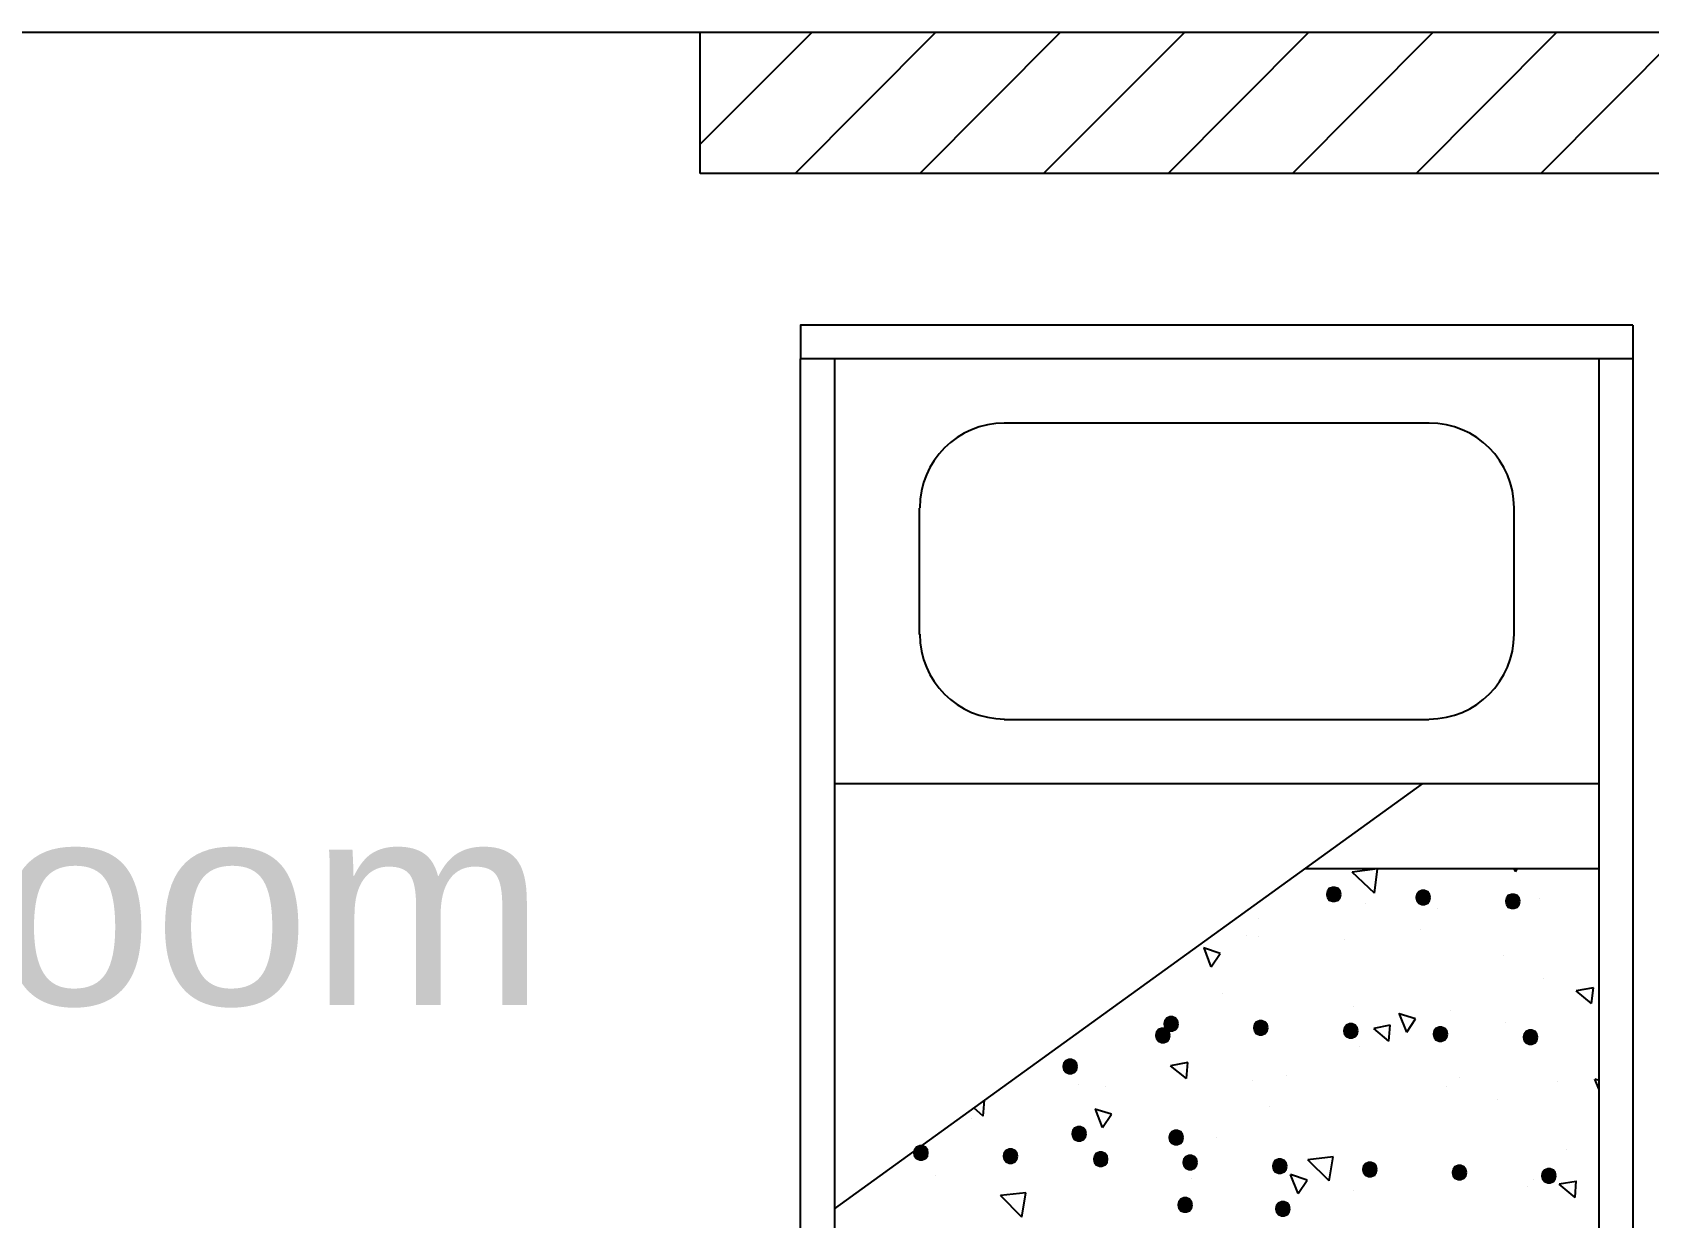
# Model space of a CAD drawing. Header units: millimetres. Extents: x 43 to 258, y 87 to 343.
# Drawn here: x 151.52 to 178.46, y 296.1 to 315.85 of the extents above; entities that cross this region are included whole.
import ezdxf

# ---------------------------------------------------------------- set-up
doc = ezdxf.new("R2010")
doc.units = ezdxf.units.MM
doc.header["$MEASUREMENT"] = 0
doc.layers.get('0').update_dxf_attribs({"linetype": 'CONTINUOUS'})
doc.styles.add('Arial$001H0', font='')
doc.styles.get('Arial$001H0').set_extended_font_data('Arial')

msp = doc.modelspace()

# ---------------------------------------------------------------- hatches: boundary and pattern name
at = {"true_color": 0x767676}
for points in [[(173.33, 301.487), (173.32, 301.54), (173.288, 301.583), (173.235, 301.604), (173.193, 301.604), (173.14, 301.583), (173.108, 301.54), (173.097, 301.487), (173.108, 301.434), (173.14, 301.392), (173.193, 301.371), (173.235, 301.371), (173.288, 301.392), (173.32, 301.434)], [(174.823, 301.434), (174.812, 301.487), (174.78, 301.53), (174.727, 301.551), (174.685, 301.551), (174.632, 301.53), (174.6, 301.487), (174.59, 301.434), (174.6, 301.382), (174.632, 301.339), (174.685, 301.318), (174.727, 301.318), (174.78, 301.339), (174.812, 301.382)], [(176.315, 301.371), (176.304, 301.424), (176.272, 301.466), (176.22, 301.487), (176.177, 301.487), (176.124, 301.466), (176.093, 301.424), (176.082, 301.371), (176.093, 301.318), (176.124, 301.276), (176.177, 301.255), (176.22, 301.255), (176.272, 301.276), (176.304, 301.318)], [(170.621, 299.328), (170.61, 299.381), (170.579, 299.424), (170.526, 299.445), (170.483, 299.445), (170.43, 299.424), (170.399, 299.381), (170.388, 299.328), (170.399, 299.275), (170.43, 299.233), (170.483, 299.212), (170.526, 299.212), (170.579, 299.233), (170.61, 299.275)], [(172.113, 299.265), (172.103, 299.318), (172.071, 299.36), (172.018, 299.381), (171.976, 299.381), (171.923, 299.36), (171.891, 299.318), (171.88, 299.265), (171.891, 299.212), (171.923, 299.17), (171.976, 299.148), (172.018, 299.148), (172.071, 299.17), (172.103, 299.212)], [(173.616, 299.212), (173.605, 299.265), (173.574, 299.307), (173.521, 299.328), (173.478, 299.328), (173.426, 299.307), (173.394, 299.265), (173.383, 299.212), (173.394, 299.159), (173.426, 299.117), (173.478, 299.096), (173.521, 299.096), (173.574, 299.117), (173.605, 299.159)], [(170.483, 299.138), (170.473, 299.191), (170.441, 299.233), (170.388, 299.254), (170.346, 299.254), (170.293, 299.233), (170.261, 299.191), (170.251, 299.138), (170.261, 299.085), (170.293, 299.043), (170.346, 299.021), (170.388, 299.021), (170.441, 299.043), (170.473, 299.085)], [(175.108, 299.159), (175.098, 299.212), (175.066, 299.254), (175.013, 299.275), (174.971, 299.275), (174.918, 299.254), (174.886, 299.212), (174.875, 299.159), (174.886, 299.106), (174.918, 299.064), (174.971, 299.043), (175.013, 299.043), (175.066, 299.064), (175.098, 299.106)], [(176.611, 299.106), (176.601, 299.159), (176.569, 299.201), (176.516, 299.223), (176.474, 299.223), (176.421, 299.201), (176.389, 299.159), (176.378, 299.106), (176.389, 299.053), (176.421, 299.011), (176.474, 298.99), (176.516, 298.99), (176.569, 299.011), (176.601, 299.053)], [(168.938, 298.619), (168.928, 298.672), (168.896, 298.715), (168.843, 298.736), (168.801, 298.736), (168.748, 298.715), (168.716, 298.672), (168.705, 298.619), (168.716, 298.566), (168.748, 298.524), (168.801, 298.503), (168.843, 298.503), (168.896, 298.524), (168.928, 298.566)], [(169.086, 297.497), (169.076, 297.55), (169.044, 297.593), (168.991, 297.614), (168.949, 297.614), (168.896, 297.593), (168.864, 297.55), (168.854, 297.497), (168.864, 297.445), (168.896, 297.402), (168.949, 297.381), (168.991, 297.381), (169.044, 297.402), (169.076, 297.445)], [(170.706, 297.434), (170.695, 297.487), (170.663, 297.529), (170.61, 297.55), (170.568, 297.55), (170.515, 297.529), (170.483, 297.487), (170.473, 297.434), (170.483, 297.381), (170.515, 297.339), (170.568, 297.318), (170.61, 297.318), (170.663, 297.339), (170.695, 297.381)], [(166.451, 297.18), (166.441, 297.233), (166.409, 297.275), (166.356, 297.296), (166.314, 297.296), (166.261, 297.275), (166.229, 297.233), (166.218, 297.18), (166.229, 297.127), (166.261, 297.085), (166.314, 297.064), (166.356, 297.064), (166.409, 297.085), (166.441, 297.127)], [(167.943, 297.127), (167.933, 297.18), (167.901, 297.222), (167.848, 297.243), (167.806, 297.243), (167.753, 297.222), (167.721, 297.18), (167.711, 297.127), (167.721, 297.074), (167.753, 297.032), (167.806, 297.011), (167.848, 297.011), (167.901, 297.032), (167.933, 297.074)], [(169.446, 297.074), (169.436, 297.127), (169.404, 297.169), (169.351, 297.191), (169.309, 297.191), (169.256, 297.169), (169.224, 297.127), (169.213, 297.074), (169.224, 297.021), (169.256, 296.979), (169.309, 296.958), (169.351, 296.958), (169.404, 296.979), (169.436, 297.021)], [(170.938, 297.021), (170.928, 297.074), (170.896, 297.116), (170.843, 297.138), (170.801, 297.138), (170.748, 297.116), (170.716, 297.074), (170.706, 297.021), (170.716, 296.968), (170.748, 296.926), (170.801, 296.905), (170.843, 296.905), (170.896, 296.926), (170.928, 296.968)], [(172.431, 296.958), (172.42, 297.011), (172.388, 297.053), (172.335, 297.074), (172.293, 297.074), (172.24, 297.053), (172.208, 297.011), (172.198, 296.958), (172.208, 296.905), (172.24, 296.862), (172.293, 296.841), (172.335, 296.841), (172.388, 296.862), (172.42, 296.905)], [(173.934, 296.905), (173.923, 296.958), (173.891, 297), (173.838, 297.021), (173.796, 297.021), (173.743, 297), (173.711, 296.958), (173.701, 296.905), (173.711, 296.852), (173.743, 296.81), (173.796, 296.788), (173.838, 296.788), (173.891, 296.81), (173.923, 296.852)], [(175.426, 296.852), (175.415, 296.905), (175.383, 296.947), (175.331, 296.968), (175.288, 296.968), (175.235, 296.947), (175.204, 296.905), (175.193, 296.852), (175.204, 296.799), (175.235, 296.757), (175.288, 296.735), (175.331, 296.735), (175.383, 296.757), (175.415, 296.799)], [(176.918, 296.799), (176.907, 296.852), (176.876, 296.894), (176.823, 296.915), (176.78, 296.915), (176.728, 296.894), (176.696, 296.852), (176.685, 296.799), (176.696, 296.746), (176.728, 296.704), (176.78, 296.683), (176.823, 296.683), (176.876, 296.704), (176.907, 296.746)], [(170.854, 296.312), (170.843, 296.365), (170.811, 296.407), (170.759, 296.429), (170.716, 296.429), (170.663, 296.407), (170.632, 296.365), (170.621, 296.312), (170.632, 296.259), (170.663, 296.217), (170.716, 296.196), (170.759, 296.196), (170.811, 296.217), (170.843, 296.259)], [(172.484, 296.249), (172.473, 296.302), (172.441, 296.344), (172.388, 296.365), (172.346, 296.365), (172.293, 296.344), (172.261, 296.302), (172.251, 296.249), (172.261, 296.196), (172.293, 296.153), (172.346, 296.132), (172.388, 296.132), (172.441, 296.153), (172.473, 296.196)]]:
    msp.add_hatch(color=0, dxfattribs=at).paths.add_polyline_path(points)

# ---------------------------------------------------------------- linework, layer by layer
at = {"color": 0, "linetype": 'Continuous', "lineweight": 25, "true_color": 0x000007}
for p, q in [((237.603, 315.849), (67.783, 315.849)), ((162.652, 313.986), (164.514, 315.849)), ((162.652, 313.499), (162.652, 315.849)), ((164.239, 313.499), (166.578, 315.849)), ((166.314, 313.499), (168.652, 315.849)), ((168.377, 313.499), (170.727, 315.849)), ((170.452, 313.499), (172.791, 315.849)), ((172.526, 313.499), (174.865, 315.849)), ((174.59, 313.499), (176.929, 315.849)), ((176.664, 313.499), (179.003, 315.849)), ((180.22, 313.499), (162.652, 313.499))]:
    msp.add_line(p, q, dxfattribs=at)
at = {"color": 0, "linetype": 'Continuous', "lineweight": 25, "true_color": 0x954a00}
for p, q in [((178.199, 310.97), (178.199, 310.409)), ((178.199, 310.409), (164.324, 310.409))]:
    msp.add_line(p, q, dxfattribs=at)
at = {"color": 0, "linetype": 'Continuous', "lineweight": 25, "true_color": 0x95834a}
for p, q in [((164.324, 282.945), (164.324, 310.409)), ((164.895, 310.409), (164.895, 283.506))]:
    msp.add_line(p, q, dxfattribs=at)
at = {"color": 0, "linetype": 'Continuous', "lineweight": 25, "true_color": 0x950000}
for p, q in [((174.801, 309.34), (167.721, 309.34)), ((166.303, 307.922), (166.303, 305.816)), ((176.22, 305.816), (176.22, 307.922)), ((167.721, 304.398), (174.801, 304.398)), ((164.895, 296.249), (174.696, 303.329)), ((177.638, 303.329), (164.895, 303.329)), ((177.638, 301.911), (172.738, 301.911))]:
    msp.add_line(p, q, dxfattribs=at)
at = {"color": 0, "linetype": 'Continuous', "lineweight": 25, "true_color": 0x767676}
for p, q in [((173.944, 301.911), (173.521, 301.858)), ((173.891, 301.509), (173.521, 301.858)), ((173.891, 301.509), (173.944, 301.911)), ((176.241, 301.868), (176.22, 301.911)), ((176.241, 301.868), (176.272, 301.911)), ((173.743, 301.339), (173.743, 301.339)), ((174.939, 301.255), (174.939, 301.255)), ((176.643, 301.413), (176.643, 301.413)), ((171.965, 301.085), (171.965, 301.085)), ((171.764, 300.799), (171.764, 300.799)), ((171.965, 300.789), (171.965, 300.789)), ((173.394, 300.736), (173.394, 300.736)), ((174.653, 300.905), (174.653, 300.905)), ((171.319, 300.503), (171.044, 300.598)), ((171.171, 300.281), (171.055, 300.598)), ((171.171, 300.281), (171.319, 300.503)), ((176.04, 300.471), (176.04, 300.471)), ((176.717, 300.08), (176.717, 300.08)), ((177.542, 299.932), (177.257, 299.879)), ((177.511, 299.667), (177.257, 299.879)), ((177.511, 299.667), (177.542, 299.932)), ((171.362, 299.836), (171.362, 299.836)), ((173.542, 299.614), (173.542, 299.614)), ((170.399, 299.371), (170.399, 299.371)), ((174.156, 299.307), (173.881, 299.254)), ((174.135, 299.043), (174.156, 299.307)), ((174.431, 299.191), (174.304, 299.508)), ((174.579, 299.413), (174.304, 299.498)), ((174.431, 299.191), (174.579, 299.413)), ((175.161, 299.551), (175.161, 299.551)), ((176.082, 299.36), (176.082, 299.36)), ((174.135, 299.043), (173.881, 299.254)), ((173.648, 298.947), (173.648, 298.947)), ((176.548, 299.011), (176.548, 299.011)), ((170.78, 298.683), (170.494, 298.63)), ((170.759, 298.418), (170.494, 298.63)), ((170.759, 298.418), (170.78, 298.683)), ((168.959, 298.312), (168.959, 298.312)), ((169.404, 298.291), (169.404, 298.291)), ((171.859, 298.386), (171.859, 298.386)), ((172.42, 298.461), (172.42, 298.461)), ((175.098, 298.281), (175.098, 298.281)), ((175.309, 298.429), (175.309, 298.429)), ((176.939, 298.376), (176.939, 298.376)), ((177.638, 298.238), (177.564, 298.408)), ((177.638, 298.386), (177.564, 298.408)), ((167.372, 297.794), (167.393, 298.058)), ((175.944, 298.069), (175.944, 298.069)), ((167.181, 297.751), (167.181, 297.751)), ((167.372, 297.794), (167.213, 297.931)), ((169.51, 297.826), (169.235, 297.91)), ((169.362, 297.603), (169.245, 297.91)), ((169.362, 297.603), (169.51, 297.826)), ((172.145, 297.953), (172.145, 297.953)), ((171.256, 297.434), (171.256, 297.434)), ((177.087, 297.243), (177.087, 297.243)), ((173.203, 297.116), (172.78, 297.064)), ((173.14, 296.714), (172.78, 297.064)), ((173.14, 296.714), (173.203, 297.116)), ((166.578, 296.81), (166.578, 296.81)), ((170.843, 296.746), (170.843, 296.746)), ((172.621, 296.503), (172.494, 296.82)), ((172.769, 296.725), (172.494, 296.82)), ((172.621, 296.503), (172.769, 296.725)), ((173.912, 296.778), (173.912, 296.778)), ((176.442, 296.619), (176.442, 296.619)), ((176.537, 296.735), (176.537, 296.735)), ((177.257, 296.704), (176.971, 296.661)), ((177.236, 296.439), (176.971, 296.661)), ((177.236, 296.439), (177.257, 296.714)), ((168.081, 296.513), (167.658, 296.471)), ((168.017, 296.111), (167.658, 296.471)), ((168.017, 296.111), (168.081, 296.513)), ((173.542, 296.545), (173.542, 296.545))]:
    msp.add_line(p, q, dxfattribs=at)
at = {"color": 0, "linetype": 'Continuous', "lineweight": 25, "true_color": 0x954a00}
msp.add_lwpolyline([(178.199, 310.97), (164.324, 310.97), (164.324, 310.409)], dxfattribs=at)
at = {"color": 0, "linetype": 'Continuous', "lineweight": 25, "true_color": 0x95834a}
for points in [[(178.199, 310.409), (178.199, 282.945), (164.895, 282.945), (164.324, 282.945)], [(164.895, 283.506), (177.638, 283.506), (177.638, 310.409)]]:
    msp.add_lwpolyline(points, dxfattribs=at)
at = {"color": 0, "linetype": 'Continuous', "lineweight": -2, "true_color": 0x767676}
for points in [[(173.33, 301.487), (173.32, 301.54), (173.288, 301.583), (173.235, 301.604), (173.193, 301.604), (173.14, 301.583), (173.108, 301.54), (173.097, 301.487), (173.108, 301.434), (173.14, 301.392), (173.193, 301.371), (173.235, 301.371), (173.288, 301.392), (173.32, 301.434)], [(174.823, 301.434), (174.812, 301.487), (174.78, 301.53), (174.727, 301.551), (174.685, 301.551), (174.632, 301.53), (174.6, 301.487), (174.59, 301.434), (174.6, 301.382), (174.632, 301.339), (174.685, 301.318), (174.727, 301.318), (174.78, 301.339), (174.812, 301.382)], [(176.315, 301.371), (176.304, 301.424), (176.272, 301.466), (176.22, 301.487), (176.177, 301.487), (176.124, 301.466), (176.093, 301.424), (176.082, 301.371), (176.093, 301.318), (176.124, 301.276), (176.177, 301.255), (176.22, 301.255), (176.272, 301.276), (176.304, 301.318)], [(170.621, 299.328), (170.61, 299.381), (170.579, 299.424), (170.526, 299.445), (170.483, 299.445), (170.43, 299.424), (170.399, 299.381), (170.388, 299.328), (170.399, 299.275), (170.43, 299.233), (170.483, 299.212), (170.526, 299.212), (170.579, 299.233), (170.61, 299.275)], [(172.113, 299.265), (172.103, 299.318), (172.071, 299.36), (172.018, 299.381), (171.976, 299.381), (171.923, 299.36), (171.891, 299.318), (171.88, 299.265), (171.891, 299.212), (171.923, 299.17), (171.976, 299.148), (172.018, 299.148), (172.071, 299.17), (172.103, 299.212)], [(173.616, 299.212), (173.605, 299.265), (173.574, 299.307), (173.521, 299.328), (173.478, 299.328), (173.426, 299.307), (173.394, 299.265), (173.383, 299.212), (173.394, 299.159), (173.426, 299.117), (173.478, 299.096), (173.521, 299.096), (173.574, 299.117), (173.605, 299.159)], [(170.483, 299.138), (170.473, 299.191), (170.441, 299.233), (170.388, 299.254), (170.346, 299.254), (170.293, 299.233), (170.261, 299.191), (170.251, 299.138), (170.261, 299.085), (170.293, 299.043), (170.346, 299.021), (170.388, 299.021), (170.441, 299.043), (170.473, 299.085)], [(175.108, 299.159), (175.098, 299.212), (175.066, 299.254), (175.013, 299.275), (174.971, 299.275), (174.918, 299.254), (174.886, 299.212), (174.875, 299.159), (174.886, 299.106), (174.918, 299.064), (174.971, 299.043), (175.013, 299.043), (175.066, 299.064), (175.098, 299.106)], [(176.611, 299.106), (176.601, 299.159), (176.569, 299.201), (176.516, 299.223), (176.474, 299.223), (176.421, 299.201), (176.389, 299.159), (176.378, 299.106), (176.389, 299.053), (176.421, 299.011), (176.474, 298.99), (176.516, 298.99), (176.569, 299.011), (176.601, 299.053)], [(168.938, 298.619), (168.928, 298.672), (168.896, 298.715), (168.843, 298.736), (168.801, 298.736), (168.748, 298.715), (168.716, 298.672), (168.705, 298.619), (168.716, 298.566), (168.748, 298.524), (168.801, 298.503), (168.843, 298.503), (168.896, 298.524), (168.928, 298.566)], [(169.086, 297.497), (169.076, 297.55), (169.044, 297.593), (168.991, 297.614), (168.949, 297.614), (168.896, 297.593), (168.864, 297.55), (168.854, 297.497), (168.864, 297.445), (168.896, 297.402), (168.949, 297.381), (168.991, 297.381), (169.044, 297.402), (169.076, 297.445)], [(170.706, 297.434), (170.695, 297.487), (170.663, 297.529), (170.61, 297.55), (170.568, 297.55), (170.515, 297.529), (170.483, 297.487), (170.473, 297.434), (170.483, 297.381), (170.515, 297.339), (170.568, 297.318), (170.61, 297.318), (170.663, 297.339), (170.695, 297.381)], [(166.451, 297.18), (166.441, 297.233), (166.409, 297.275), (166.356, 297.296), (166.314, 297.296), (166.261, 297.275), (166.229, 297.233), (166.218, 297.18), (166.229, 297.127), (166.261, 297.085), (166.314, 297.064), (166.356, 297.064), (166.409, 297.085), (166.441, 297.127)], [(167.943, 297.127), (167.933, 297.18), (167.901, 297.222), (167.848, 297.243), (167.806, 297.243), (167.753, 297.222), (167.721, 297.18), (167.711, 297.127), (167.721, 297.074), (167.753, 297.032), (167.806, 297.011), (167.848, 297.011), (167.901, 297.032), (167.933, 297.074)], [(169.446, 297.074), (169.436, 297.127), (169.404, 297.169), (169.351, 297.191), (169.309, 297.191), (169.256, 297.169), (169.224, 297.127), (169.213, 297.074), (169.224, 297.021), (169.256, 296.979), (169.309, 296.958), (169.351, 296.958), (169.404, 296.979), (169.436, 297.021)], [(170.938, 297.021), (170.928, 297.074), (170.896, 297.116), (170.843, 297.138), (170.801, 297.138), (170.748, 297.116), (170.716, 297.074), (170.706, 297.021), (170.716, 296.968), (170.748, 296.926), (170.801, 296.905), (170.843, 296.905), (170.896, 296.926), (170.928, 296.968)], [(172.431, 296.958), (172.42, 297.011), (172.388, 297.053), (172.335, 297.074), (172.293, 297.074), (172.24, 297.053), (172.208, 297.011), (172.198, 296.958), (172.208, 296.905), (172.24, 296.862), (172.293, 296.841), (172.335, 296.841), (172.388, 296.862), (172.42, 296.905)], [(173.934, 296.905), (173.923, 296.958), (173.891, 297), (173.838, 297.021), (173.796, 297.021), (173.743, 297), (173.711, 296.958), (173.701, 296.905), (173.711, 296.852), (173.743, 296.81), (173.796, 296.788), (173.838, 296.788), (173.891, 296.81), (173.923, 296.852)], [(175.426, 296.852), (175.415, 296.905), (175.383, 296.947), (175.331, 296.968), (175.288, 296.968), (175.235, 296.947), (175.204, 296.905), (175.193, 296.852), (175.204, 296.799), (175.235, 296.757), (175.288, 296.735), (175.331, 296.735), (175.383, 296.757), (175.415, 296.799)], [(176.918, 296.799), (176.907, 296.852), (176.876, 296.894), (176.823, 296.915), (176.78, 296.915), (176.728, 296.894), (176.696, 296.852), (176.685, 296.799), (176.696, 296.746), (176.728, 296.704), (176.78, 296.683), (176.823, 296.683), (176.876, 296.704), (176.907, 296.746)], [(170.854, 296.312), (170.843, 296.365), (170.811, 296.407), (170.759, 296.429), (170.716, 296.429), (170.663, 296.407), (170.632, 296.365), (170.621, 296.312), (170.632, 296.259), (170.663, 296.217), (170.716, 296.196), (170.759, 296.196), (170.811, 296.217), (170.843, 296.259)], [(172.484, 296.249), (172.473, 296.302), (172.441, 296.344), (172.388, 296.365), (172.346, 296.365), (172.293, 296.344), (172.261, 296.302), (172.251, 296.249), (172.261, 296.196), (172.293, 296.153), (172.346, 296.132), (172.388, 296.132), (172.441, 296.153), (172.473, 296.196)]]:
    msp.add_lwpolyline(points, close=True, dxfattribs=at)
at = {"color": 0, "linetype": 'Continuous', "lineweight": 25, "true_color": 0x950000}
for points in [[(167.726, 309.34), (166.946, 309.34), (166.314, 308.708), (166.314, 307.927)], [(176.22, 307.927), (176.22, 308.708), (175.587, 309.34), (174.807, 309.34)], [(166.314, 305.821), (166.314, 305.041), (166.946, 304.408), (167.726, 304.408)], [(174.807, 304.408), (175.587, 304.408), (176.22, 305.041), (176.22, 305.821)]]:
    msp.add_open_spline(points, degree=3, dxfattribs=at)

# ---------------------------------------------------------------- texts
at = {"color": 0, "true_color": 0xf8991e, "style": 'Arial$001H0'}
msp.add_text('Bedroom', height=3.3697, dxfattribs=at).set_placement((140.977, 299.646))

doc.saveas('drawing.dxf')
